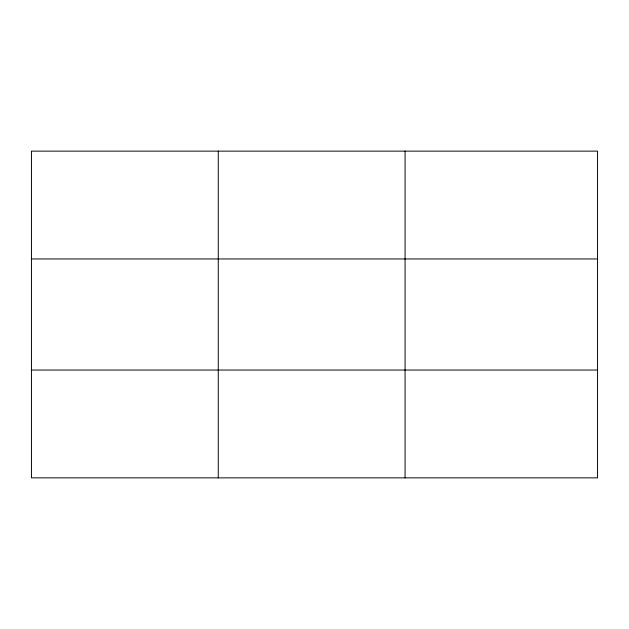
<?xml version="1.0" encoding="UTF-8"?>
<svg xmlns="http://www.w3.org/2000/svg" width="629" height="629" viewBox="0 0 629 629"><rect width="100%" height="100%" fill="white"/><g stroke="black" fill="none" stroke-linecap="round" stroke-linejoin="round"><path stroke-width="0.94" d="M218.263 477.867L218.263 151.133M405.076 477.867L405.076 151.133M597.55 258.951L597.55 151.133L31.45 151.133L31.45 477.867L597.55 477.867L597.55 258.951L31.45 258.951M31.45 370.049L597.55 370.049"/></g></svg>
